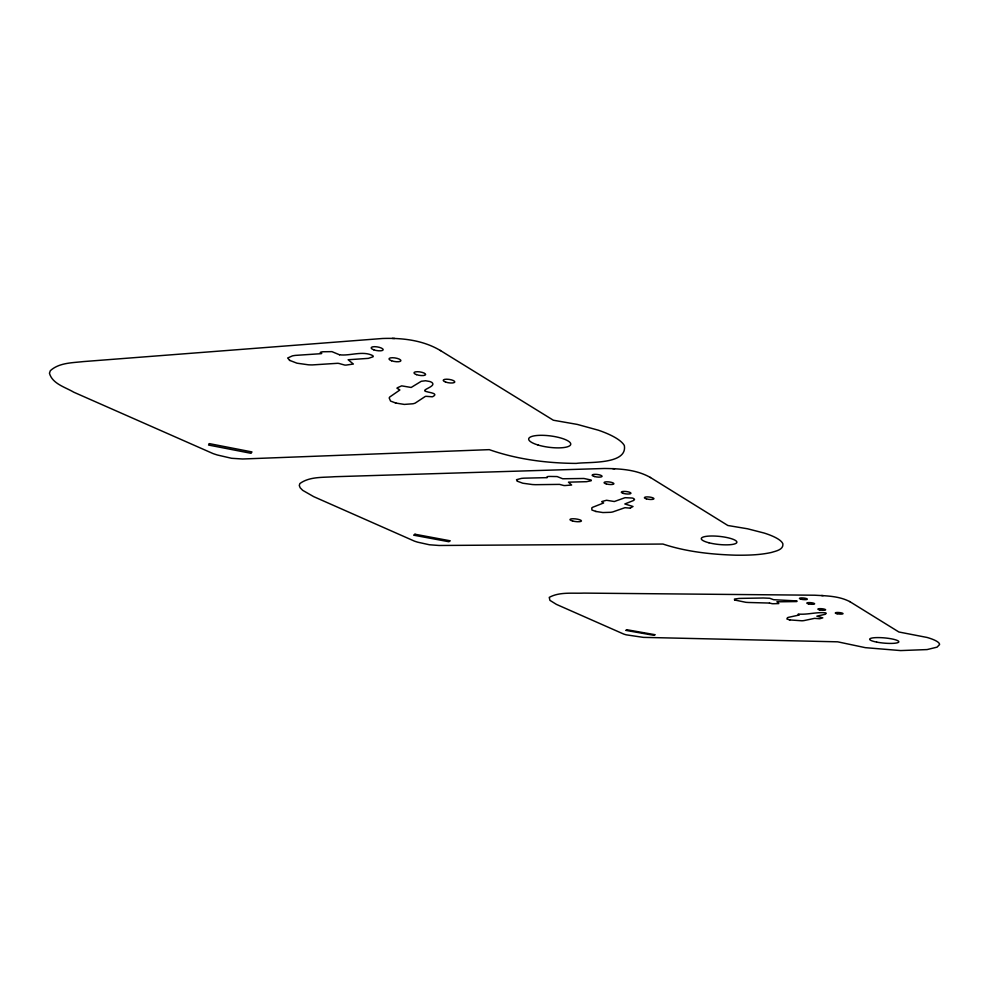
<?xml version="1.0" encoding="UTF-8"?>
<svg xmlns="http://www.w3.org/2000/svg" width="989" height="989" viewBox="0 0 989 989"><rect width="100%" height="100%" fill="white"/><g stroke="black" fill="none" stroke-linecap="round" stroke-linejoin="round"><path stroke-width="1.48" d="M777.169 601.819L778.776 603.587L773.015 603.735A8.604 1.681 5.6 0 1 772.063 603.673L769.467 603.055M630.426 507.95L633.009 506.492L624.838 503.97L633.566 500.496L634.518 499.569L633.998 498.777A6.429 1.57 6.6 0 0 632.379 498.036L625.06 497.69L614.317 501.522L606.554 500.273L602.128 501.448A13.117 3.165 6.7 0 0 601.695 501.744L603.611 502.981L592.634 507.295A29.88 7.059 6.6 0 0 591.756 507.975L591.941 510.04L596.046 511.498M339.598 354.791C350.044 356.127 362.703 350.44 372.742 355.607A8.097 2.423 9.3 0 1 373.15 356.745L368.415 358.364L348.14 359.749L353.37 364.039L346.125 365.089A13.154 3.869 9.5 0 1 344.802 365.077L340.315 363.841A3.301 0.964 9.5 0 0 339.301 363.532L338.436 363.371A2.299 0.668 9.5 0 0 337.459 363.309L312.351 364.916A30.647 8.963 9.9 0 1 308.42 364.805L296.947 363.186L289.468 360.293M777.193 601.819L796.615 601.572A5.291 1.038 5.5 0 0 796.887 601.139L796.763 600.991M440.624 350.675C423.341 340.204 402.486 337.805 382.632 338.485L83.187 361.603C72.036 362.864 59.031 362.728 50.328 370.702L49.45 373.224C52.33 383.831 65.286 387.156 73.742 392.188L212.994 453.555A40.116 9.47 9.7 0 0 217.432 455.014L231.587 458.29L242.602 458.995L489.271 449.649C517.136 459.415 546.843 463.223 576.278 463.408C587.664 461.715 627.644 464.954 624.343 445.557A73.186 19.829 7.3 0 0 616.864 438.584A73.409 19.891 7.3 0 0 598.283 430.178L577.316 424.417L553.346 420.226L440.229 350.415M650.515 477.563C636.644 469.577 620.054 468.675 604.39 468.489L334.641 476.71C323.032 477.625 309.656 476.389 299.865 483.559L299.284 485.5L300.149 487.75L302.708 490.346L313.686 496.639L414.403 541.119A33.787 7.047 7.9 0 0 417.853 542.219L429.399 544.766L439.091 545.483L662.939 544.049C686.378 551.775 711.202 554.458 735.779 555.188C747.635 555.299 759.614 555.052 771.235 552.505C775.475 551.145 783.523 549.896 782.905 543.975A61.887 14.056 5.8 0 0 778.232 539.116A62.072 14.106 5.8 0 0 764.287 533.083L747.585 528.794L727.855 525.493L650.255 477.39M849.835 601.646C839.105 595.996 826.52 595.86 814.664 595.217L583.819 593.103C572.371 593.623 559.564 591.694 549.254 597.381L549.909 600.348L556.424 604.39L623.688 634.06A27.667 4.76 6.5 0 0 626.222 634.827L643.394 637.373L837.695 641.824L865.313 647.659L900.645 650.577L927.101 649.575L937.065 647.152L939.55 644.581A50.624 9.062 5 0 0 937.065 641.478A50.773 9.086 5.1 0 0 927.15 637.472L898.877 631.996L849.675 601.535M339.524 354.779L331.921 351.639L322.871 351.763A16.652 4.92 9.6 0 0 321.573 351.96L320.238 352.467L321.635 353.135A2.411 0.717 9.8 0 1 321.215 353.666L295.328 355.397A37.829 10.904 9.6 0 0 292.423 355.879L287.638 358.018L289.876 360.491M789.482 619.893L801.943 620.795A19.285 3.622 5.6 0 0 803.896 620.61L814.54 618.372L819.473 618.731A8.394 1.582 5.4 0 0 820.091 618.669L822.799 617.841L816.84 616.172L825.321 614.28L826.272 613.267A5.18 0.989 5.4 0 0 825.16 612.784C816.222 611.968 807.457 614.849 798.556 614.082A10.582 2.003 5.4 0 0 798.086 614.243L799.297 614.997L788.456 617.346A24.193 4.512 5.5 0 0 787.467 617.729L786.873 618.978L789.828 619.955M595.601 511.412L602.894 512.549L610.695 512.302A23.872 5.687 6.8 0 0 612.834 511.906L624.949 507.691A2.608 0.63 6.6 0 1 625.765 507.765L629.709 508.111A10.397 2.497 6.6 0 0 630.401 507.963M395.439 402.993L404.291 404.414L412.957 403.772A28.768 8.085 8.9 0 0 415.17 403.116L425.221 396.49A2.188 0.618 8.5 0 1 425.839 396.354L426.58 396.342A3.14 0.89 8.5 0 1 427.545 396.428L432.205 396.799A12.536 3.573 8.6 0 0 432.898 396.564C439.017 393.461 429.164 392.546 426.828 391.693C418.619 390.086 436.915 386.798 432.045 382.57A7.776 2.262 8.6 0 0 429.795 381.507L425.53 380.753L421.289 381.272L411.164 387.465L401.67 385.858L397.306 387.799A15.824 4.525 8.7 0 0 396.985 388.269L399.086 389.443A2.275 0.643 8.8 0 1 399.803 390.049L389.814 396.948A35.876 10.051 8.5 0 0 389.196 397.998L390.556 401.077L395.996 403.104M769.454 603.055L748.673 602.486A19.941 3.919 5.8 0 1 745.879 602.313L734.543 599.977M796.664 600.916L773.583 599.693L769.689 598.258L763.137 597.986A10.879 2.139 5.7 0 0 762.099 598.024L741.404 598.37A24.836 4.809 5.8 0 0 739.055 598.444L734.444 599.062L734.728 600.063M517.296 481.198L522.822 483.225L532.267 484.523A25.009 6.231 7.4 0 0 535.642 484.684L559.564 484.387A2.707 0.668 7.1 0 1 560.269 484.585L563.829 485.512A10.768 2.683 7.1 0 0 564.942 485.55L571.617 485.03L568.465 482.162L586.489 481.692L591.113 480.765A6.626 1.669 6.9 0 0 591.125 480.024L583.918 478.478L562.716 478.763L557.116 476.562L549.266 476.438A13.623 3.4 7.2 0 0 548.03 476.537C545.396 476.513 549.167 478.144 545.705 477.675L524.096 478.169A31.018 7.615 7.3 0 0 521.401 478.404L516.505 479.69L517.581 481.334M823.157 595.625A7.838 1.582 5.3 0 1 821.538 595.514M394.66 338.461A12.115 3.795 9.2 0 1 392.312 338.386M614.738 468.737A9.865 2.584 6.7 0 1 612.747 468.638M209.359 443.628L208.555 445.05L251.021 453.308L251.96 451.924L209.359 443.628M414.972 534.233L413.699 535.185L448.858 541.725L450.218 540.798L414.972 534.233M627.286 629.808L625.74 630.364L653.581 635.272L655.188 634.728L627.286 629.808M876.637 642.096A14.65 2.621 5.1 0 0 898.828 641.824A14.65 2.621 5.1 0 0 877.255 637.596A14.65 2.621 5.1 0 0 876.637 642.096M819.733 609.941A3.894 0.754 5.3 0 0 825.63 609.842A3.894 0.754 5.3 0 0 819.906 608.643A3.894 0.754 5.3 0 0 819.733 609.941M837.114 613.749A3.882 0.742 5.2 0 0 843.036 613.662A3.882 0.742 5.2 0 0 837.362 612.475A3.882 0.742 5.2 0 0 837.114 613.749M808.681 603.92A3.944 0.779 5.4 0 0 814.639 603.809A3.944 0.779 5.4 0 0 808.829 602.585A3.944 0.779 5.4 0 0 808.681 603.92M801.102 599.223A3.981 0.791 5.4 0 0 807.333 599.21A3.981 0.791 5.4 0 0 801.708 597.912A3.981 0.791 5.4 0 0 801.102 599.223M373.768 349.822A6.107 1.867 9.3 0 0 383.176 349.785A6.107 1.867 9.3 0 0 374.497 346.682A6.107 1.867 9.3 0 0 373.768 349.822M391.582 360.775A6.008 1.805 9 0 0 400.879 360.75A6.008 1.805 9 0 0 392.398 357.734A6.008 1.805 9 0 0 391.582 360.775M445.594 382.051A5.835 1.718 8.4 0 0 454.755 382.075A5.835 1.718 8.4 0 0 446.682 379.207A5.835 1.718 8.4 0 0 445.594 382.051M416.431 374.621A5.885 1.743 8.7 0 0 425.591 374.633A5.885 1.743 8.7 0 0 417.358 371.716A5.885 1.743 8.7 0 0 416.431 374.621M538.127 445.038A21.189 5.724 7.3 0 0 570.715 444.432A21.189 5.724 7.3 0 0 540.315 435.321A21.189 5.724 7.3 0 0 538.127 445.038M594.438 476.513A4.994 1.273 6.8 0 0 602.066 476.339A4.994 1.273 6.8 0 0 594.846 474.337A4.994 1.273 6.8 0 0 594.438 476.513M606.331 483.93A4.933 1.236 6.7 0 0 613.897 483.782A4.933 1.236 6.7 0 0 606.789 481.816A4.933 1.236 6.7 0 0 606.331 483.93M646.46 498.889A4.821 1.187 6.4 0 0 653.939 498.777A4.821 1.187 6.4 0 0 647.078 496.898A4.821 1.187 6.4 0 0 646.46 498.889M623.466 493.424A4.846 1.199 6.6 0 0 630.945 493.301A4.846 1.199 6.6 0 0 623.997 491.397A4.846 1.199 6.6 0 0 623.466 493.424M708.965 542.788A17.901 4.055 5.9 0 0 736.83 542.479A17.901 4.055 5.9 0 0 711.425 536.001A17.901 4.055 5.9 0 0 708.965 542.788M572.582 521.005A5.786 1.323 7 0 0 581.433 520.968A5.786 1.323 7 0 0 573.051 518.755A5.786 1.323 7 0 0 572.582 521.005"/></g></svg>
